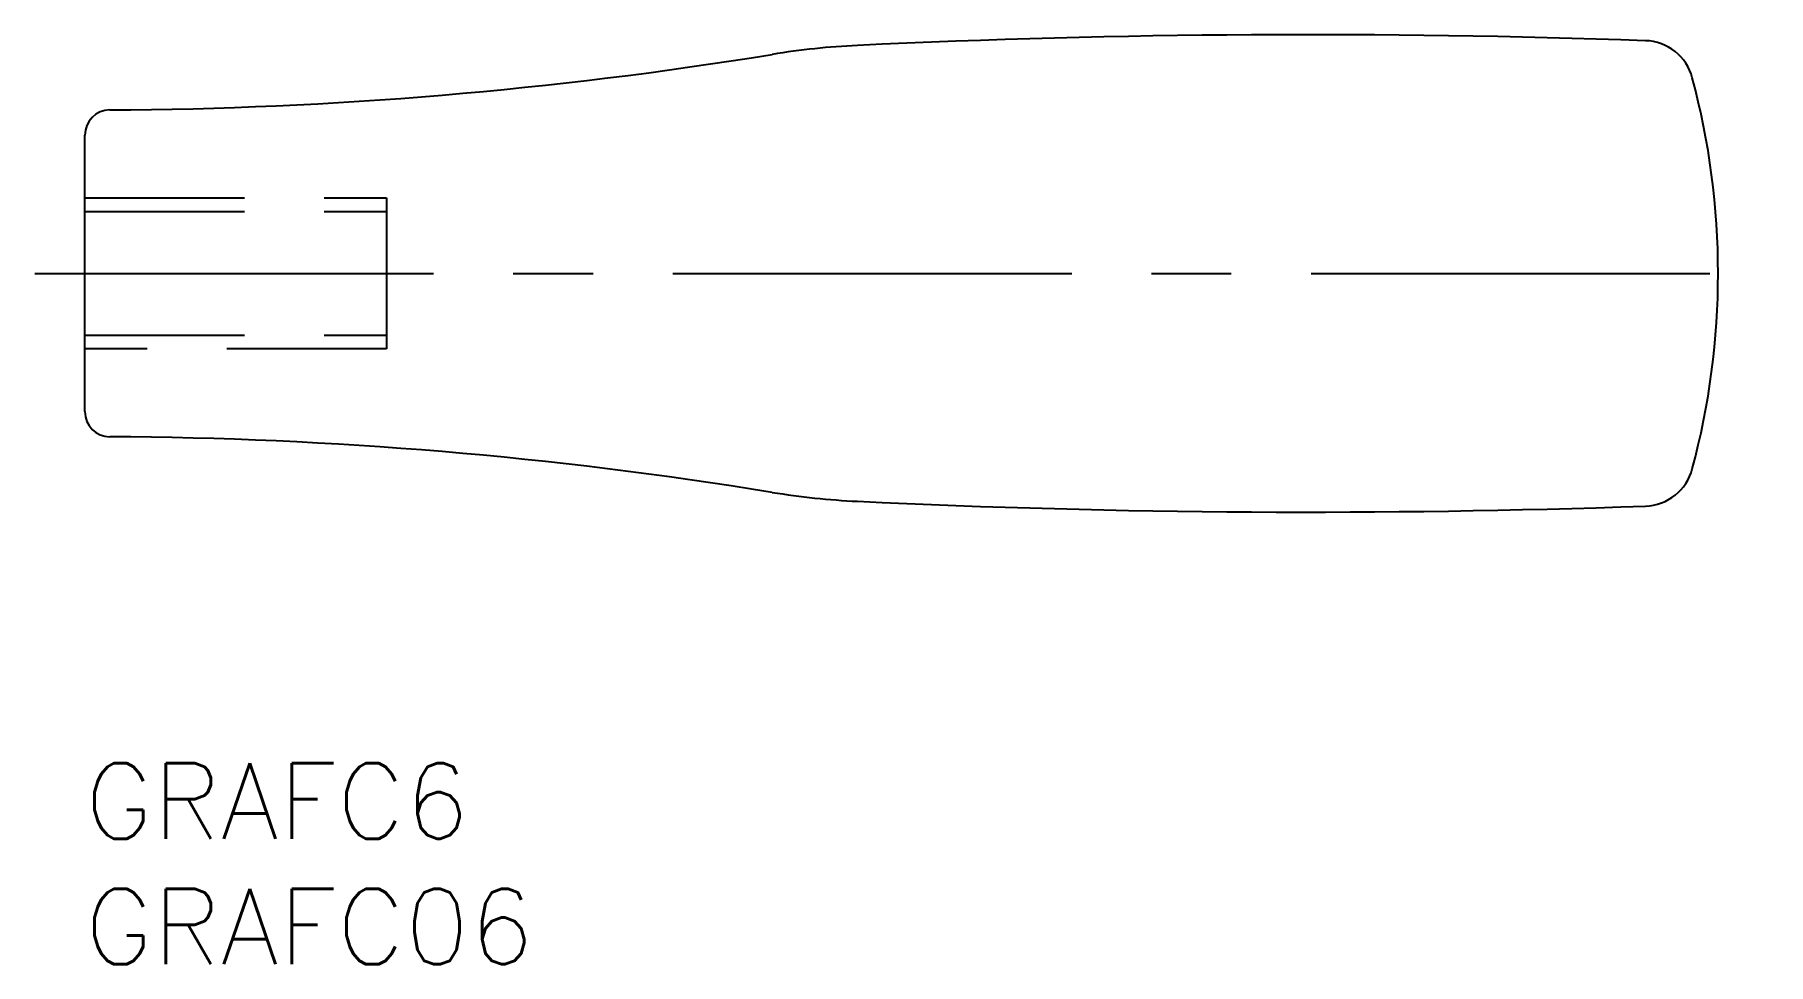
# Model space of a CAD drawing. Extents: x -2 to 67, y -8 to 29.
import ezdxf

# ---------------------------------------------------------------- set-up
doc = ezdxf.new("R2010")
doc.units = 0
doc.header["$LTSCALE"] = 0.5
doc.linetypes.add('CENTER', pattern=[50.8, 31.75, -6.35, 6.35, -6.35])
doc.linetypes.add('DASHED', pattern=[19.05, 12.7, -6.35])
for name, color, linetype in [('MSM_CENTER', 1, 'CENTER'), ('MSM_CONTINUOUS', 7, 'CONTINUOUS'), ('MSM_DASHED', 4, 'DASHED'), ('MSM_PART_NUMBER', 7, 'CONTINUOUS')]:
    doc.layers.add(name, color=color, linetype=linetype)
doc.styles.get("Standard").update_dxf_attribs({"font": 'txt.shx', "height": 3, "bigfont": 'bigfont.shx'})

# ---------------------------------------------------------------- blocks, each defined once
blk = doc.blocks.new('*U4')
at = {"layer": 'MSM_PART_NUMBER'}
blk.add_text('GRAFC6', height=3, dxfattribs=at).set_placement((0, -3))
blk = doc.blocks.new('*U5')
at = {"layer": 'MSM_PART_NUMBER'}
blk.add_text('GRAFC06', height=3, dxfattribs=at).set_placement((0, -8))

msp = doc.modelspace()

# ---------------------------------------------------------------- linework, layer by layer
at = {"layer": 'MSM_CENTER'}
msp.add_line((-2, 19.5), (67, 19.5), dxfattribs=at)
at = {"layer": 'MSM_CONTINUOUS'}
msp.add_line((0, 13.997), (0, 25.003), dxfattribs=at)
for centre, radius, start, end in [((48.7, -347.5), 376.5, 87.95837, 92.73256), ((32.181, -1.394), 30, 92.73256, 99.25941), ((62.042, 26.762), 2, 15.03249, 87.95837), ((0, 196), 170, 270.33506, 279.25941), ((35, 19.5), 30, 344.96751, 15.03249), ((1, 25.003), 1, 90.33506, 180), ((1, 13.997), 1, 180, 269.66494), ((0, -157), 170, 80.74059, 89.66494), ((62.042, 12.238), 2, 272.04163, 344.96751), ((32.181, 40.394), 30, 260.74059, 267.26744), ((48.7, 386.5), 376.5, 267.26744, 272.04163)]:
    msp.add_arc(centre, radius, start, end, dxfattribs=at)
at = {"layer": 'MSM_DASHED'}
for p, q in [((0, 22.5), (12, 22.5)), ((12, 22.5), (12, 16.5)), ((0, 21.959), (12, 21.959)), ((0, 17.041), (12, 17.041)), ((12, 16.5), (0, 16.5))]:
    msp.add_line(p, q, dxfattribs=at)

# ---------------------------------------------------------------- block references
at = {"layer": 'MSM_CONTINUOUS'}
for name in ['*U4', '*U5']:
    msp.add_blockref(name, (0, 0), dxfattribs=at)

doc.saveas('drawing.dxf')
